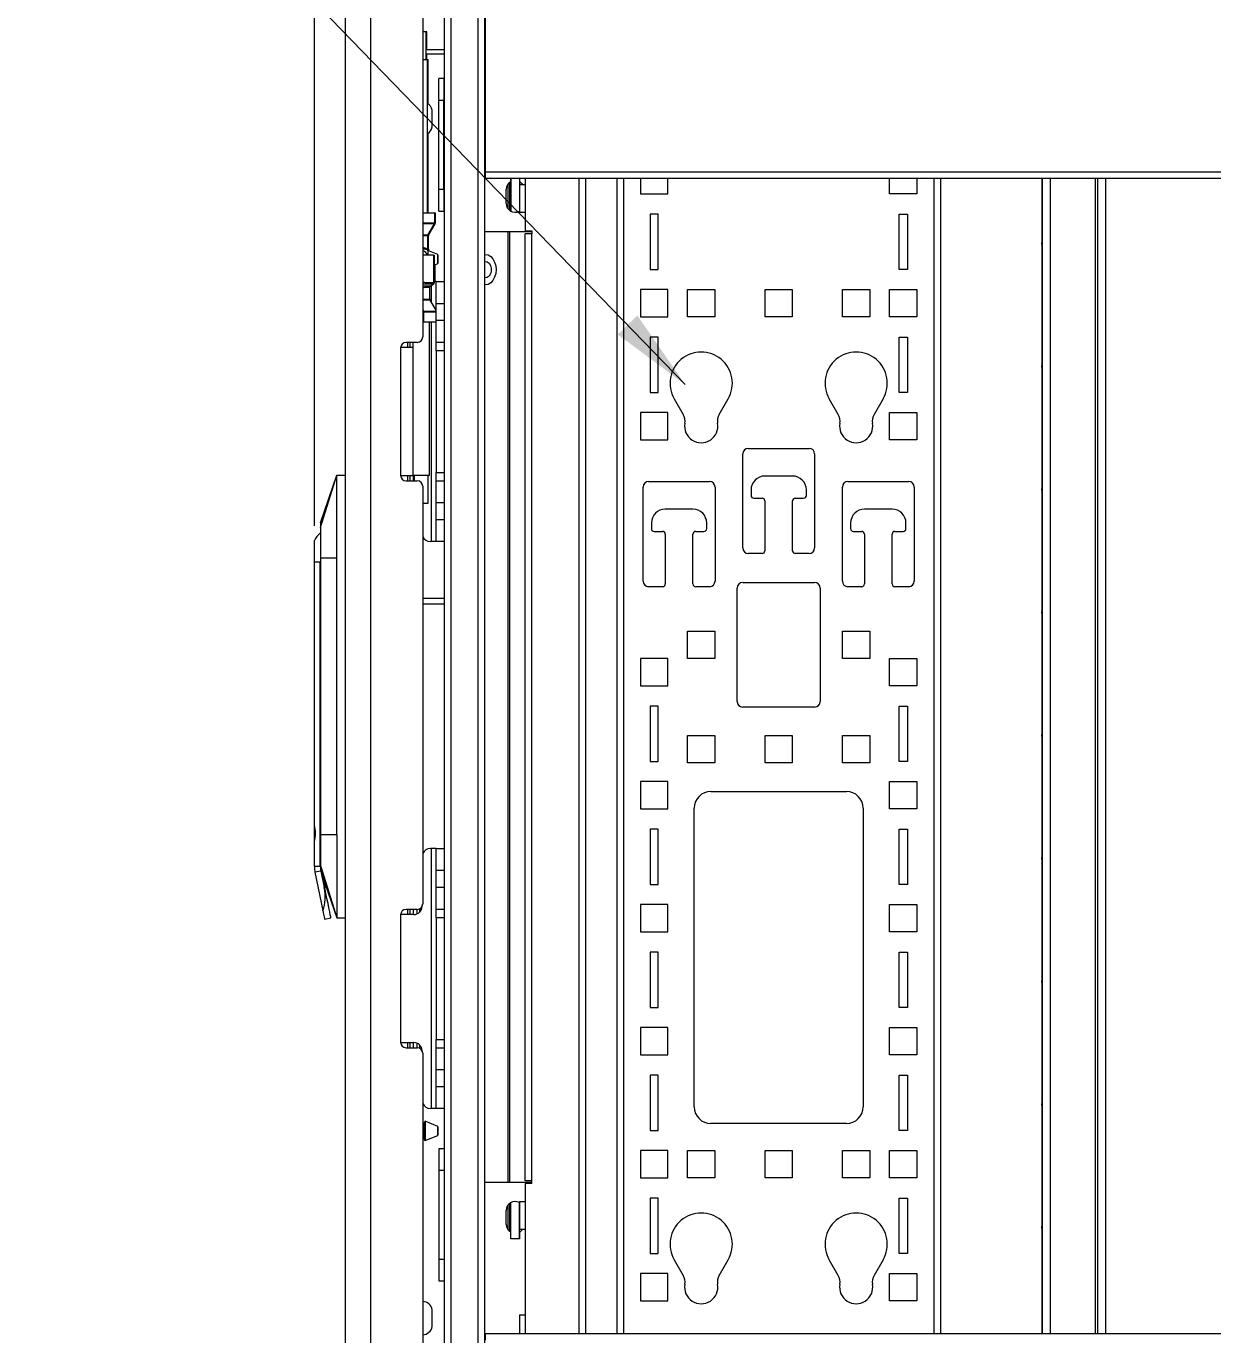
# Model space of a CAD drawing. Header units: inches. Extents: x 40138 to 76695, y -14500 to -5279.
# Drawn here: x 44383.4 to 44812.2, y -8185 to -7712.1 of the extents above; entities that cross this region are included whole.
import ezdxf

# ---------------------------------------------------------------- set-up
doc = ezdxf.new("R2010")
doc.units = ezdxf.units.IN
doc.header["$LTSCALE"] = 2
doc.header["$MEASUREMENT"] = 0
doc.header["$PDMODE"] = 35
doc.header["$PDSIZE"] = -1
for name, color, linetype, lineweight in [('M-ANNO-DIMS', 7, 'Continuous', 13), ('M-ANNO-TEXT', 7, 'Continuous', 13), ('M-OBJECT-DETAILS', 7, 'Continuous', 9)]:
    doc.layers.add(name, color=color, linetype=linetype, lineweight=lineweight)
doc.styles.get("Standard").update_dxf_attribs({"font": 'romans.shx', "width": 0.8})
doc.dimstyles.new('GEN-ISO', dxfattribs={"dimscale": 10, "dimtxt": 4.5, "dimasz": 3.5, "dimexe": 0.75, "dimexo": 0.75, "dimgap": 0.75, "dimtad": 0, "dimtih": 1, "dimtoh": 1, "dimdec": 0, "dimzin": 4, "dimdsep": 46, "dimtxsty": 'Standard', "dimcen": 0, "dimclrd": 256, "dimclre": 256, "dimclrt": 256, "dimadec": 0, "dimazin": 1, "dimtfac": 1, "dimtdec": 0, "dimtmove": 0, "dimatfit": 1, "dimfxl": 1, "dimtolj": 1, "dimtzin": 0, "dimlwd": -1, "dimlwe": -1, "dimarcsym": 0})
doc.dimstyles.new('World Wide Dims', dxfattribs={"dimscale": 7, "dimtxt": 4.5, "dimasz": 3.5, "dimexe": 0.75, "dimexo": 0.75, "dimgap": 0.75, "dimtad": 0, "dimtih": 1, "dimtoh": 1, "dimdec": 0, "dimzin": 4, "dimdsep": 46, "dimtxsty": 'Standard', "dimcen": 0, "dimclrd": 256, "dimclre": 256, "dimclrt": 256, "dimadec": 0, "dimazin": 1, "dimtfac": 1, "dimtdec": 0, "dimtmove": 0, "dimatfit": 3, "dimfxl": 1, "dimtolj": 1, "dimtzin": 0, "dimlwd": -1, "dimlwe": -1, "dimarcsym": 0})

# ---------------------------------------------------------------- blocks, each defined once
blk = doc.blocks.new('*D39')
at = {"layer": 'Defpoints', "color": 0, "transparency": 16777216}
for p in [(44487.52, -7371.55), (44487.52, -7897.89), (45579.83, -7897.89)]:
    blk.add_point(p, dxfattribs=at)
at = {"layer": 'M-ANNO-DIMS', "transparency": 16777216}
for p, q in [((44487.52, -7892.64), (44487.52, -7366.3)), ((45579.83, -7892.64), (45579.83, -7366.3)), ((44512.02, -7371.55), (44912.03, -7371.55)), ((45555.33, -7371.55), (45083.33, -7371.55))]:
    blk.add_line(p, q, dxfattribs=at)
for points in [[(44512.02, -7367.46), (44512.02, -7375.63), (44487.52, -7371.55)], [(45555.33, -7367.46), (45555.33, -7375.63), (45579.83, -7371.55)]]:
    blk.add_solid(points, dxfattribs=at)
at = {"layer": 'M-ANNO-DIMS', "transparency": 16777216, "insert": (44997.68, -7371.55), "char_height": 31.5, "attachment_point": 5}
blk.add_mtext('\\A1;1092\\P [43.00]', dxfattribs=at)

msp = doc.modelspace()

# ---------------------------------------------------------------- linework, layer by layer
at = {"layer": 'M-OBJECT-DETAILS', "linetype": 'Continuous'}
for p, q in [((44498.624, -7665.043), (44498.624, -8242.543)), ((44507.838, -7665.043), (44507.838, -8242.543)), ((44536.91, -8286.547), (44536.91, -7665.047)), ((44546.713, -8286.547), (44546.713, -7665.047)), ((44549.121, -8286.547), (44549.121, -7665.047)), ((44549.321, -7764.638), (45518.029, -7764.638)), ((44549.321, -7767.046), (45518.029, -7767.046)), ((44557.511, -7778.077), (44557.511, -7769.091)), ((44558.14, -7778.689), (44558.14, -7768.521)), ((44558.472, -7768.326), (44558.472, -7767.046)), ((44558.553, -7767.046), (44558.553, -7778.949)), ((44561.591, -7767.046), (44561.591, -7778.949)), ((44561.643, -7769.326), (44561.643, -7779.326)), ((44561.643, -7769.326), (44563.643, -7769.326)), ((44561.672, -7767.046), (44561.672, -7768.326)), ((44563.643, -7767.046), (44563.643, -7769.326)), ((44563.643, -7769.326), (44563.643, -7779.326)), ((44556.822, -7776.076), (44556.822, -7771.005)), ((44561.643, -7779.326), (44563.643, -7779.326)), ((44563.643, -7779.326), (44563.643, -7786.066)), ((44566.051, -7786.326), (44549.121, -7786.326)), ((44557.511, -8129.794), (44557.511, -7786.326)), ((44558.14, -8129.794), (44558.14, -7786.326)), ((44563.643, -7786.066), (44566.051, -7786.066)), ((44563.643, -8129.297), (44563.643, -7787.066)), ((44566.051, -7787.066), (44563.643, -7787.066)), ((44566.051, -7786.066), (44566.051, -7787.066)), ((44566.051, -8129.297), (44566.051, -7787.066)), ((44489.704, -7893.284), (44495.624, -7874.283)), ((44489.704, -7891.488), (44495.624, -7874.283)), ((44495.624, -7904.283), (44495.624, -7874.283)), ((44495.624, -7874.283), (44498.624, -7874.283)), ((44487.524, -7905.792), (44487.524, -7897.892)), ((44487.524, -8000.752), (44487.524, -7905.792)), ((44488.445, -7905.792), (44487.524, -7905.792)), ((44489.664, -7905.792), (44488.445, -7905.792)), ((44489.664, -8015.792), (44489.664, -7905.792)), ((44489.704, -7905.792), (44489.664, -7905.792)), ((44495.624, -7904.283), (44489.704, -7904.283)), ((44489.704, -7904.283), (44489.704, -8004.283)), ((44495.624, -8004.283), (44495.624, -7904.283)), ((44487.524, -8001.729), (44487.524, -8000.752)), ((44487.524, -8005.856), (44487.524, -8001.729)), ((44487.524, -8006.833), (44487.524, -8005.856)), ((44495.624, -8004.283), (44489.704, -8004.283)), ((44489.864, -8015.792), (44489.864, -8004.213)), ((44495.624, -8004.283), (44495.624, -8034.283)), ((44487.524, -8015.792), (44487.524, -8006.833)), ((44489.664, -8015.792), (44487.524, -8015.792)), ((44489.864, -8015.797), (44495.624, -8034.283)), ((44489.825, -8017.377), (44487.729, -8017.808)), ((44487.729, -8017.808), (44490.571, -8031.618)), ((44489.825, -8017.377), (44491.052, -8023.342)), ((44490.021, -8017.336), (44491.248, -8023.302)), ((44490.361, -8018.988), (44495.624, -8034.283)), ((44491.248, -8023.302), (44491.052, -8023.342)), ((44491.224, -8034.792), (44493.516, -8034.321)), ((44495.624, -8034.283), (44498.624, -8034.283)), ((44566.051, -8129.297), (44563.643, -8129.297)), ((44566.051, -8130.297), (44566.051, -8129.297)), ((44549.121, -8129.794), (44566.051, -8129.794)), ((44566.051, -8130.297), (44563.643, -8130.297)), ((44563.643, -8130.297), (44563.643, -8136.794)), ((44557.511, -8147.028), (44557.511, -8138.042)), ((44558.14, -8147.599), (44558.14, -8137.43)), ((44558.553, -8150.294), (44558.553, -8137.17)), ((44561.591, -8150.294), (44561.591, -8137.17)), ((44561.643, -8136.794), (44561.643, -8146.794)), ((44561.643, -8136.794), (44563.643, -8136.794)), ((44563.643, -8136.794), (44563.643, -8146.794)), ((44556.822, -8145.115), (44556.822, -8140.044)), ((44558.472, -8150.294), (44558.472, -8147.794)), ((44561.643, -8146.794), (44563.643, -8146.794)), ((44561.672, -8147.794), (44561.672, -8150.294)), ((44563.643, -8146.794), (44563.643, -8177.794)), ((44561.672, -8150.294), (44558.472, -8150.294)), ((44561.643, -8177.794), (44561.643, -8184.547)), ((44561.643, -8177.794), (44563.643, -8177.794)), ((44563.643, -8177.794), (44563.643, -8184.547)), ((44549.321, -8184.547), (45518.029, -8184.547))]:
    msp.add_line(p, q, dxfattribs=at)
at = {"layer": 'M-OBJECT-DETAILS', "linetype": 'Continuous', "lineweight": 5}
for p, q in [((44526.674, -7665.043), (44526.674, -7824.348)), ((44534.502, -8248.547), (44534.502, -7665.047)), ((44549.321, -7764.638), (44549.321, -7667.454)), ((44527.924, -7714.048), (44526.674, -7714.048)), ((44527.924, -7724.048), (44527.924, -7714.048)), ((44528.139, -7714.048), (44527.924, -7714.048)), ((44528.139, -7720.463), (44528.139, -7714.048)), ((44527.924, -7720.463), (44534.502, -7720.463)), ((44527.924, -7722.063), (44534.502, -7722.063)), ((44528.139, -7724.048), (44528.139, -7722.063)), ((44526.674, -7724.048), (44528.384, -7724.048)), ((44528.384, -7779.513), (44528.384, -7724.048)), ((44528.384, -7724.048), (44528.599, -7724.048)), ((44528.599, -7740.1), (44528.599, -7724.048)), ((44534.35, -7730.947), (44532.453, -7730.947)), ((44532.453, -7738.947), (44532.453, -7730.947)), ((44534.35, -7730.947), (44534.35, -7738.947)), ((44532.453, -7770.947), (44532.453, -7738.947)), ((44534.35, -7738.947), (44532.453, -7738.947)), ((44534.35, -7770.947), (44534.35, -7738.947)), ((44530.074, -7743.203), (44530.074, -7742.463)), ((44530.074, -7748.463), (44530.074, -7743.203)), ((44528.599, -7779.513), (44528.599, -7750.827)), ((44549.321, -7767.046), (44549.321, -7764.638)), ((44534.502, -7766.447), (44534.35, -7766.447)), ((44532.453, -7770.947), (44534.35, -7770.947)), ((44532.453, -7778.947), (44532.453, -7770.947)), ((44534.35, -7770.947), (44534.35, -7778.947)), ((44534.35, -7771.447), (44534.502, -7771.447)), ((44526.674, -7779.513), (44531.022, -7779.513)), ((44531.022, -7783.116), (44531.022, -7779.513)), ((44531.022, -7779.513), (44531.238, -7779.513)), ((44531.238, -7783.116), (44531.238, -7779.513)), ((44532.453, -7778.947), (44534.35, -7778.947)), ((44528.55, -7787.526), (44530.954, -7783.439)), ((44528.766, -7787.526), (44531.17, -7783.439)), ((44528.482, -7792.467), (44528.482, -7787.849)), ((44528.698, -7792.467), (44528.698, -7787.849)), ((44528.482, -7792.467), (44528.482, -7793.208)), ((44532.098, -7794.632), (44528.482, -7793.132)), ((44528.482, -7793.208), (44528.482, -7794.868)), ((44528.698, -7792.467), (44528.698, -7793.208)), ((44528.698, -7793.208), (44528.698, -7793.221)), ((44530.625, -7794.868), (44526.674, -7794.868)), ((44530.625, -7804.641), (44530.625, -7794.868)), ((44530.625, -7794.868), (44530.853, -7794.868)), ((44530.853, -7794.868), (44530.853, -7804.641)), ((44530.853, -7798.4), (44532.098, -7797.883)), ((44531.069, -7798.31), (44531.069, -7804.351)), ((44532.098, -7797.883), (44532.098, -7794.632)), ((44532.16, -7794.724), (44532.16, -7797.791)), ((44549.276, -7794.522), (44549.121, -7794.522)), ((44549.276, -7803.047), (44549.121, -7803.039)), ((44529.25, -7806.513), (44529.07, -7806.555)), ((44529.253, -7810.713), (44529.253, -7806.513)), ((44529.456, -7805.879), (44529.452, -7805.881)), ((44529.456, -7805.879), (44530.463, -7805.302)), ((44529.583, -7805.884), (44530.507, -7805.298)), ((44529.851, -7811.937), (44529.851, -7805.714)), ((44530.463, -7805.302), (44530.464, -7805.301)), ((44531.502, -7804.351), (44530.841, -7804.351)), ((44531.502, -7804.351), (44534.502, -7804.351)), ((44531.502, -7812.351), (44531.502, -7804.351)), ((44549.276, -7805.572), (44549.121, -7805.567)), ((44549.121, -7805.572), (44549.276, -7805.572)), ((44531.502, -7814.743), (44529.321, -7811.036)), ((44534.502, -7812.351), (44531.502, -7812.351)), ((44531.502, -7818.351), (44531.502, -7812.351)), ((44526.674, -7813.915), (44526.879, -7815.098)), ((44526.674, -7815.098), (44526.879, -7815.098)), ((44526.879, -7815.39), (44526.674, -7815.39)), ((44526.879, -7815.39), (44526.879, -7815.098)), ((44526.903, -7815.39), (44526.879, -7815.39)), ((44526.903, -7815.39), (44526.903, -7819.049)), ((44526.903, -7819.049), (44526.674, -7819.049)), ((44531.502, -7819.049), (44526.903, -7819.049)), ((44529.154, -7874.463), (44529.154, -7819.049)), ((44529.851, -7898.351), (44529.851, -7819.049)), ((44531.502, -7818.351), (44534.502, -7818.351)), ((44531.502, -7826.351), (44531.502, -7818.351)), ((44524.674, -7826.348), (44520.674, -7826.348)), ((44521.171, -7826.348), (44521.171, -7828.235)), ((44522.06, -7826.348), (44522.06, -7828.235)), ((44523.154, -7826.348), (44523.154, -7874.463)), ((44534.502, -7826.351), (44531.502, -7826.351)), ((44531.502, -7829.351), (44531.502, -7826.351)), ((44518.674, -7828.348), (44518.674, -7874.348)), ((44523.154, -7828.235), (44518.677, -7828.235)), ((44534.502, -7829.351), (44531.502, -7829.351)), ((44531.502, -7829.351), (44531.502, -7873.351)), ((44531.502, -7873.351), (44534.502, -7873.351)), ((44531.502, -7876.351), (44531.502, -7873.351)), ((44518.677, -7874.467), (44523.434, -7874.467)), ((44520.674, -7876.348), (44524.674, -7876.348)), ((44521.171, -7874.467), (44521.171, -7876.348)), ((44522.06, -7874.467), (44522.06, -7876.348)), ((44529.154, -7874.463), (44523.154, -7874.463)), ((44523.274, -7874.467), (44523.274, -7876.348)), ((44523.434, -7874.467), (44523.614, -7874.472)), ((44523.614, -7874.463), (44523.614, -7876.348)), ((44526.674, -7878.348), (44526.674, -8029.238)), ((44528.694, -7884.463), (44528.694, -7874.463)), ((44531.502, -7876.351), (44534.502, -7876.351)), ((44531.502, -7884.351), (44531.502, -7876.351)), ((44526.674, -7884.463), (44528.694, -7884.463)), ((44534.502, -7884.351), (44531.502, -7884.351)), ((44531.502, -7890.351), (44531.502, -7884.351)), ((44531.502, -7890.351), (44534.502, -7890.351)), ((44531.502, -7898.351), (44531.502, -7890.351)), ((44529.851, -7898.351), (44529.434, -7898.351)), ((44531.502, -7898.351), (44529.851, -7898.351)), ((44534.502, -7898.351), (44531.502, -7898.351)), ((44526.674, -7918.792), (44534.502, -7918.792)), ((44526.674, -7920.792), (44534.502, -7920.792)), ((44529.851, -8009.242), (44529.434, -8009.242)), ((44529.851, -8103.242), (44529.851, -8009.242)), ((44531.502, -8009.242), (44529.851, -8009.242)), ((44531.502, -8009.242), (44534.502, -8009.242)), ((44531.502, -8017.242), (44531.502, -8009.242)), ((44534.502, -8017.242), (44531.502, -8017.242)), ((44531.502, -8023.242), (44531.502, -8017.242)), ((44531.502, -8023.242), (44534.502, -8023.242)), ((44531.502, -8031.242), (44531.502, -8023.242)), ((44518.674, -8033.238), (44518.674, -8079.238)), ((44523.434, -8033.126), (44518.677, -8033.126)), ((44524.674, -8031.238), (44520.674, -8031.238)), ((44521.171, -8031.238), (44521.171, -8033.126)), ((44522.06, -8031.238), (44522.06, -8033.126)), ((44523.274, -8031.238), (44523.274, -8033.126)), ((44524.571, -8031.238), (44524.571, -8032.902)), ((44525.46, -8031.078), (44525.46, -8032.338)), ((44534.502, -8031.242), (44531.502, -8031.242)), ((44531.502, -8034.242), (44531.502, -8031.242)), ((44534.502, -8034.242), (44531.502, -8034.242)), ((44531.502, -8034.242), (44531.502, -8078.242)), ((44518.677, -8079.358), (44523.434, -8079.358)), ((44520.674, -8081.238), (44524.674, -8081.238)), ((44521.171, -8079.358), (44521.171, -8081.238)), ((44522.06, -8079.358), (44522.06, -8081.238)), ((44523.274, -8079.358), (44523.274, -8081.238)), ((44524.571, -8079.581), (44524.571, -8081.238)), ((44525.46, -8080.145), (44525.46, -8081.399)), ((44531.502, -8078.242), (44534.502, -8078.242)), ((44531.502, -8081.242), (44531.502, -8078.242)), ((44531.502, -8081.242), (44534.502, -8081.242)), ((44531.502, -8089.242), (44531.502, -8081.242)), ((44526.674, -8083.238), (44526.674, -8242.543)), ((44534.502, -8089.242), (44531.502, -8089.242)), ((44531.502, -8095.242), (44531.502, -8089.242)), ((44531.502, -8095.242), (44534.502, -8095.242)), ((44531.502, -8103.242), (44531.502, -8095.242)), ((44529.851, -8103.242), (44529.434, -8103.242)), ((44531.502, -8103.242), (44529.851, -8103.242)), ((44534.502, -8103.242), (44531.502, -8103.242)), ((44527.36, -8108.529), (44526.674, -8108.529)), ((44527.36, -8111.329), (44527.36, -8108.529)), ((44527.46, -8111.329), (44527.46, -8107.929)), ((44532.098, -8109.704), (44527.598, -8107.837)), ((44527.598, -8107.837), (44527.598, -8114.822)), ((44532.098, -8111.329), (44532.098, -8109.704)), ((44532.16, -8109.796), (44532.16, -8111.329)), ((44526.674, -8114.129), (44527.36, -8114.129)), ((44527.36, -8114.129), (44527.36, -8111.329)), ((44527.46, -8114.73), (44527.46, -8111.329)), ((44527.598, -8114.822), (44532.098, -8112.955)), ((44532.098, -8112.955), (44532.098, -8111.329)), ((44532.16, -8111.329), (44532.16, -8112.863)), ((44532.605, -8117.647), (44534.502, -8117.647)), ((44532.605, -8125.647), (44532.605, -8117.647)), ((44532.605, -8157.647), (44532.605, -8125.647)), ((44534.502, -8125.647), (44532.605, -8125.647)), ((44532.605, -8165.647), (44532.605, -8157.647)), ((44532.605, -8157.647), (44534.502, -8157.647)), ((44534.502, -8165.647), (44532.605, -8165.647)), ((44530.074, -8179.018), (44530.074, -8175.963)), ((44530.074, -8181.963), (44530.074, -8179.018)), ((44549.321, -8186.955), (44549.321, -8184.547))]:
    msp.add_line(p, q, dxfattribs=at)
at = {"layer": 'M-OBJECT-DETAILS', "linetype": 'Continuous', "lineweight": 0}
for p, q in [((44583.235, -8184.547), (44583.235, -7767.046)), ((44585.643, -8184.547), (44585.643, -7767.046)), ((44596.813, -7767.046), (44596.813, -8184.547)), ((44599.221, -7767.046), (44599.221, -8184.547)), ((44605.413, -7767.046), (44605.413, -7772.63)), ((44615.213, -7772.63), (44615.213, -7767.046)), ((44695.413, -7772.63), (44695.413, -7767.046)), ((44705.213, -7767.046), (44705.213, -7772.63)), ((44711.405, -7767.046), (44711.405, -8184.547)), ((44713.813, -7767.046), (44713.813, -8184.547)), ((44750.487, -7790.304), (44750.487, -7767.046)), ((44750.587, -7767.046), (44750.587, -8184.547)), ((44753.373, -7767.046), (44753.373, -8184.547)), ((44769.698, -7767.046), (44769.698, -8184.547)), ((44770.587, -7767.046), (44770.587, -8184.547)), ((44773.373, -7767.046), (44773.373, -8184.547)), ((44605.413, -7772.63), (44615.213, -7772.63)), ((44705.213, -7772.63), (44695.413, -7772.63)), ((44611.813, -7779.95), (44608.813, -7779.95)), ((44608.813, -7779.95), (44608.813, -7799.95)), ((44611.813, -7799.95), (44611.813, -7779.95)), ((44698.813, -7779.95), (44701.813, -7779.95)), ((44698.813, -7799.95), (44698.813, -7779.95)), ((44701.813, -7779.95), (44701.813, -7799.95)), ((44750.387, -7790.804), (44750.387, -7790.304)), ((44750.387, -7790.304), (44750.487, -7790.304)), ((44750.387, -7790.804), (44750.487, -7790.804)), ((44750.487, -7834.754), (44750.487, -7790.804)), ((44608.813, -7799.95), (44611.813, -7799.95)), ((44701.813, -7799.95), (44698.813, -7799.95)), ((44615.213, -7807.28), (44605.413, -7807.28)), ((44605.413, -7807.28), (44605.413, -7817.08)), ((44615.213, -7817.08), (44615.213, -7807.28)), ((44622.413, -7817.08), (44622.413, -7807.28)), ((44622.413, -7807.28), (44632.213, -7807.28)), ((44632.213, -7807.28), (44632.213, -7817.08)), ((44650.413, -7817.08), (44650.413, -7807.28)), ((44650.413, -7807.28), (44660.213, -7807.28)), ((44660.213, -7807.28), (44660.213, -7817.08)), ((44678.413, -7817.08), (44678.413, -7807.28)), ((44678.413, -7807.28), (44688.213, -7807.28)), ((44688.213, -7807.28), (44688.213, -7817.08)), ((44695.413, -7807.28), (44705.213, -7807.28)), ((44695.413, -7817.08), (44695.413, -7807.28)), ((44705.213, -7807.28), (44705.213, -7817.08)), ((44605.413, -7817.08), (44615.213, -7817.08)), ((44632.213, -7817.08), (44622.413, -7817.08)), ((44660.213, -7817.08), (44650.413, -7817.08)), ((44688.213, -7817.08), (44678.413, -7817.08)), ((44705.213, -7817.08), (44695.413, -7817.08)), ((44611.813, -7824.4), (44608.813, -7824.4)), ((44608.813, -7824.4), (44608.813, -7844.4)), ((44611.813, -7844.4), (44611.813, -7824.4)), ((44698.813, -7824.4), (44701.813, -7824.4)), ((44698.813, -7844.4), (44698.813, -7824.4)), ((44701.813, -7824.4), (44701.813, -7844.4)), ((44750.387, -7835.254), (44750.387, -7834.754)), ((44750.387, -7834.754), (44750.487, -7834.754)), ((44750.387, -7835.254), (44750.487, -7835.254)), ((44750.487, -7879.204), (44750.487, -7835.254)), ((44608.813, -7844.4), (44611.813, -7844.4)), ((44701.813, -7844.4), (44698.813, -7844.4)), ((44617.57, -7846.697), (44620.839, -7852.359)), ((44633.787, -7852.359), (44637.056, -7846.697)), ((44676.839, -7852.359), (44673.57, -7846.697)), ((44693.056, -7846.697), (44689.787, -7852.359)), ((44615.213, -7851.73), (44605.413, -7851.73)), ((44605.413, -7851.73), (44605.413, -7861.53)), ((44615.213, -7861.53), (44615.213, -7851.73)), ((44695.413, -7851.73), (44705.213, -7851.73)), ((44695.413, -7861.53), (44695.413, -7851.73)), ((44705.213, -7851.73), (44705.213, -7861.53)), ((44605.413, -7861.53), (44615.213, -7861.53)), ((44644.313, -7864.63), (44666.313, -7864.63)), ((44705.213, -7861.53), (44695.413, -7861.53)), ((44642.313, -7900.63), (44642.313, -7866.63)), ((44668.313, -7866.63), (44668.313, -7900.63)), ((44606.313, -7912.63), (44606.313, -7878.63)), ((44608.313, -7876.63), (44630.313, -7876.63)), ((44632.313, -7878.63), (44632.313, -7912.63)), ((44660.313, -7874.63), (44650.313, -7874.63)), ((44678.313, -7912.63), (44678.313, -7878.63)), ((44680.313, -7876.63), (44702.313, -7876.63)), ((44704.313, -7878.63), (44704.313, -7912.63)), ((44645.313, -7879.63), (44645.313, -7881.63)), ((44646.313, -7882.63), (44649.313, -7882.63)), ((44650.313, -7883.63), (44650.313, -7901.63)), ((44660.313, -7901.63), (44660.313, -7883.63)), ((44661.313, -7882.63), (44664.313, -7882.63)), ((44665.313, -7881.63), (44665.313, -7879.63)), ((44750.387, -7879.704), (44750.387, -7879.204)), ((44750.387, -7879.204), (44750.487, -7879.204)), ((44750.387, -7879.704), (44750.487, -7879.704)), ((44750.487, -7923.654), (44750.487, -7879.704)), ((44624.313, -7886.63), (44614.313, -7886.63)), ((44696.313, -7886.63), (44686.313, -7886.63)), ((44609.313, -7891.63), (44609.313, -7893.63)), ((44629.313, -7893.63), (44629.313, -7891.63)), ((44681.313, -7891.63), (44681.313, -7893.63)), ((44701.313, -7893.63), (44701.313, -7891.63)), ((44610.313, -7894.63), (44613.313, -7894.63)), ((44614.313, -7895.63), (44614.313, -7913.63)), ((44624.313, -7913.63), (44624.313, -7895.63)), ((44625.313, -7894.63), (44628.313, -7894.63)), ((44682.313, -7894.63), (44685.313, -7894.63)), ((44686.313, -7895.63), (44686.313, -7913.63)), ((44696.313, -7913.63), (44696.313, -7895.63)), ((44697.313, -7894.63), (44700.313, -7894.63)), ((44649.313, -7902.63), (44644.313, -7902.63)), ((44666.313, -7902.63), (44661.313, -7902.63)), ((44613.313, -7914.63), (44608.313, -7914.63)), ((44630.313, -7914.63), (44625.313, -7914.63)), ((44640.313, -7956.13), (44640.313, -7915.13)), ((44642.313, -7913.13), (44668.313, -7913.13)), ((44670.313, -7915.13), (44670.313, -7956.13)), ((44685.313, -7914.63), (44680.313, -7914.63)), ((44702.313, -7914.63), (44697.313, -7914.63)), ((44750.387, -7924.154), (44750.387, -7923.654)), ((44750.387, -7923.654), (44750.487, -7923.654)), ((44750.387, -7924.154), (44750.487, -7924.154)), ((44750.487, -7968.104), (44750.487, -7924.154)), ((44622.413, -7940.53), (44622.413, -7930.73)), ((44622.413, -7930.73), (44632.213, -7930.73)), ((44632.213, -7930.73), (44632.213, -7940.53)), ((44678.413, -7940.53), (44678.413, -7930.73)), ((44678.413, -7930.73), (44688.213, -7930.73)), ((44688.213, -7930.73), (44688.213, -7940.53)), ((44632.213, -7940.53), (44622.413, -7940.53)), ((44688.213, -7940.53), (44678.413, -7940.53)), ((44615.213, -7940.63), (44605.413, -7940.63)), ((44605.413, -7940.63), (44605.413, -7950.43)), ((44615.213, -7950.43), (44615.213, -7940.63)), ((44695.413, -7940.63), (44705.213, -7940.63)), ((44695.413, -7950.43), (44695.413, -7940.63)), ((44705.213, -7940.63), (44705.213, -7950.43)), ((44605.413, -7950.43), (44615.213, -7950.43)), ((44705.213, -7950.43), (44695.413, -7950.43)), ((44611.813, -7957.75), (44608.813, -7957.75)), ((44608.813, -7957.75), (44608.813, -7977.75)), ((44611.813, -7977.75), (44611.813, -7957.75)), ((44668.313, -7958.13), (44642.313, -7958.13)), ((44698.813, -7957.75), (44701.813, -7957.75)), ((44698.813, -7977.75), (44698.813, -7957.75)), ((44701.813, -7957.75), (44701.813, -7977.75)), ((44622.413, -7978.23), (44622.413, -7968.43)), ((44622.413, -7968.43), (44632.213, -7968.43)), ((44632.213, -7968.43), (44632.213, -7978.23)), ((44650.413, -7978.23), (44650.413, -7968.43)), ((44650.413, -7968.43), (44660.213, -7968.43)), ((44660.213, -7968.43), (44660.213, -7978.23)), ((44678.413, -7978.23), (44678.413, -7968.43)), ((44678.413, -7968.43), (44688.213, -7968.43)), ((44688.213, -7968.43), (44688.213, -7978.23)), ((44750.387, -7968.604), (44750.387, -7968.104)), ((44750.387, -7968.104), (44750.487, -7968.104)), ((44750.387, -7968.604), (44750.487, -7968.604)), ((44750.487, -8012.554), (44750.487, -7968.604)), ((44608.813, -7977.75), (44611.813, -7977.75)), ((44632.213, -7978.23), (44622.413, -7978.23)), ((44660.213, -7978.23), (44650.413, -7978.23)), ((44688.213, -7978.23), (44678.413, -7978.23)), ((44701.813, -7977.75), (44698.813, -7977.75)), ((44615.213, -7985.08), (44605.413, -7985.08)), ((44605.413, -7985.08), (44605.413, -7994.88)), ((44615.213, -7994.88), (44615.213, -7985.08)), ((44695.413, -7985.08), (44705.213, -7985.08)), ((44695.413, -7994.88), (44695.413, -7985.08)), ((44705.213, -7985.08), (44705.213, -7994.88)), ((44630.813, -7988.63), (44679.813, -7988.63)), ((44605.413, -7994.88), (44615.213, -7994.88)), ((44624.813, -8102.63), (44624.813, -7994.63)), ((44685.813, -7994.63), (44685.813, -8102.63)), ((44705.213, -7994.88), (44695.413, -7994.88)), ((44611.813, -8002.2), (44608.813, -8002.2)), ((44608.813, -8002.2), (44608.813, -8022.2)), ((44611.813, -8022.2), (44611.813, -8002.2)), ((44698.813, -8002.2), (44701.813, -8002.2)), ((44698.813, -8022.2), (44698.813, -8002.2)), ((44701.813, -8002.2), (44701.813, -8022.2)), ((44750.387, -8013.054), (44750.387, -8012.554)), ((44750.387, -8012.554), (44750.487, -8012.554)), ((44750.387, -8013.054), (44750.487, -8013.054)), ((44750.487, -8057.004), (44750.487, -8013.054)), ((44608.813, -8022.2), (44611.813, -8022.2)), ((44701.813, -8022.2), (44698.813, -8022.2)), ((44615.213, -8029.53), (44605.413, -8029.53)), ((44605.413, -8029.53), (44605.413, -8039.33)), ((44615.213, -8039.33), (44615.213, -8029.53)), ((44695.413, -8029.53), (44705.213, -8029.53)), ((44695.413, -8039.33), (44695.413, -8029.53)), ((44705.213, -8029.53), (44705.213, -8039.33)), ((44750.387, -8033.034), (44750.487, -8033.034)), ((44750.387, -8033.034), (44750.387, -8033.701)), ((44750.387, -8033.701), (44750.487, -8033.701)), ((44750.387, -8033.701), (44750.387, -8034.419)), ((44750.387, -8034.419), (44750.487, -8034.419)), ((44605.413, -8039.33), (44615.213, -8039.33)), ((44705.213, -8039.33), (44695.413, -8039.33)), ((44750.387, -8035.745), (44750.487, -8035.745)), ((44750.387, -8037.137), (44750.487, -8037.137)), ((44611.813, -8046.65), (44608.813, -8046.65)), ((44608.813, -8046.65), (44608.813, -8066.65)), ((44611.813, -8066.65), (44611.813, -8046.65)), ((44698.813, -8046.65), (44701.813, -8046.65)), ((44698.813, -8066.65), (44698.813, -8046.65)), ((44701.813, -8046.65), (44701.813, -8066.65)), ((44750.387, -8057.504), (44750.387, -8057.004)), ((44750.387, -8057.004), (44750.487, -8057.004)), ((44750.387, -8057.504), (44750.487, -8057.504)), ((44750.487, -8101.454), (44750.487, -8057.504)), ((44608.813, -8066.65), (44611.813, -8066.65)), ((44701.813, -8066.65), (44698.813, -8066.65)), ((44615.213, -8073.98), (44605.413, -8073.98)), ((44605.413, -8073.98), (44605.413, -8083.78)), ((44615.213, -8083.78), (44615.213, -8073.98)), ((44695.413, -8073.98), (44705.213, -8073.98)), ((44695.413, -8083.78), (44695.413, -8073.98)), ((44705.213, -8073.98), (44705.213, -8083.78)), ((44750.387, -8077.536), (44750.487, -8077.536)), ((44750.387, -8077.536), (44750.387, -8079.997)), ((44750.387, -8079.997), (44750.487, -8079.997)), ((44750.387, -8079.997), (44750.387, -8080.664)), ((44750.387, -8080.664), (44750.487, -8080.664)), ((44750.387, -8080.664), (44750.387, -8081.484)), ((44750.387, -8081.484), (44750.487, -8081.484)), ((44605.413, -8083.78), (44615.213, -8083.78)), ((44705.213, -8083.78), (44695.413, -8083.78)), ((44611.813, -8091.1), (44608.813, -8091.1)), ((44608.813, -8091.1), (44608.813, -8111.1)), ((44611.813, -8111.1), (44611.813, -8091.1)), ((44698.813, -8091.1), (44701.813, -8091.1)), ((44698.813, -8111.1), (44698.813, -8091.1)), ((44701.813, -8091.1), (44701.813, -8111.1)), ((44750.387, -8101.954), (44750.387, -8101.454)), ((44750.387, -8101.454), (44750.487, -8101.454)), ((44750.387, -8101.954), (44750.487, -8101.954)), ((44750.487, -8145.904), (44750.487, -8101.954)), ((44679.813, -8108.63), (44630.813, -8108.63)), ((44608.813, -8111.1), (44611.813, -8111.1)), ((44701.813, -8111.1), (44698.813, -8111.1)), ((44605.413, -8118.43), (44605.413, -8128.23)), ((44615.213, -8118.43), (44605.413, -8118.43)), ((44615.213, -8128.23), (44615.213, -8118.43)), ((44622.413, -8128.23), (44622.413, -8118.43)), ((44622.413, -8118.43), (44632.213, -8118.43)), ((44632.213, -8118.43), (44632.213, -8128.23)), ((44650.413, -8128.23), (44650.413, -8118.43)), ((44650.413, -8118.43), (44660.213, -8118.43)), ((44660.213, -8118.43), (44660.213, -8128.23)), ((44678.413, -8128.23), (44678.413, -8118.43)), ((44678.413, -8118.43), (44688.213, -8118.43)), ((44688.213, -8118.43), (44688.213, -8128.23)), ((44695.413, -8128.23), (44695.413, -8118.43)), ((44695.413, -8118.43), (44705.213, -8118.43)), ((44705.213, -8118.43), (44705.213, -8128.23)), ((44750.387, -8121.434), (44750.487, -8121.434)), ((44750.387, -8121.839), (44750.487, -8121.839)), ((44750.387, -8122.588), (44750.487, -8122.588)), ((44750.387, -8123.534), (44750.487, -8123.534)), ((44750.387, -8124.586), (44750.487, -8124.586)), ((44605.413, -8128.23), (44615.213, -8128.23)), ((44632.213, -8128.23), (44622.413, -8128.23)), ((44660.213, -8128.23), (44650.413, -8128.23)), ((44688.213, -8128.23), (44678.413, -8128.23)), ((44705.213, -8128.23), (44695.413, -8128.23)), ((44750.387, -8125.992), (44750.487, -8125.992)), ((44611.813, -8135.55), (44608.813, -8135.55)), ((44608.813, -8135.55), (44608.813, -8155.55)), ((44611.813, -8155.55), (44611.813, -8135.55)), ((44698.813, -8135.55), (44701.813, -8135.55)), ((44698.813, -8155.55), (44698.813, -8135.55)), ((44701.813, -8135.55), (44701.813, -8155.55)), ((44750.387, -8146.404), (44750.387, -8145.904)), ((44750.387, -8145.904), (44750.487, -8145.904)), ((44750.387, -8146.404), (44750.487, -8146.404)), ((44750.487, -8184.547), (44750.487, -8146.404)), ((44608.813, -8155.55), (44611.813, -8155.55)), ((44617.57, -8157.847), (44620.839, -8163.509)), ((44633.787, -8163.509), (44637.056, -8157.847)), ((44676.839, -8163.509), (44673.57, -8157.847)), ((44693.056, -8157.847), (44689.787, -8163.509)), ((44701.813, -8155.55), (44698.813, -8155.55)), ((44605.413, -8162.88), (44605.413, -8172.68)), ((44615.213, -8162.88), (44605.413, -8162.88)), ((44615.213, -8172.68), (44615.213, -8162.88)), ((44695.413, -8172.68), (44695.413, -8162.88)), ((44695.413, -8162.88), (44705.213, -8162.88)), ((44705.213, -8162.88), (44705.213, -8172.68)), ((44750.387, -8166.384), (44750.487, -8166.384)), ((44750.387, -8167.473), (44750.487, -8167.473)), ((44750.387, -8168.476), (44750.487, -8168.476)), ((44750.387, -8169.615), (44750.387, -8170.384)), ((44750.387, -8169.615), (44750.487, -8169.615)), ((44750.387, -8170.384), (44750.487, -8170.384)), ((44605.413, -8172.68), (44615.213, -8172.68)), ((44705.213, -8172.68), (44695.413, -8172.68))]:
    msp.add_line(p, q, dxfattribs=at)
at = {"layer": 'M-OBJECT-DETAILS', "linetype": 'Continuous', "lineweight": 5, "flags": 128}
for points in [[(44549.121, -7794.526), (44549.276, -7794.522), (44550.287, -7794.71), (44551.229, -7795.262), (44552.038, -7796.14), (44552.659, -7797.284), (44553.049, -7798.617), (44553.182, -7800.047), (44553.049, -7801.477), (44552.659, -7802.809), (44552.038, -7803.953), (44551.229, -7804.831), (44550.287, -7805.383), (44549.276, -7805.572), (44549.276, -7805.572)], [(44549.121, -7797.055), (44549.276, -7797.047), (44550.001, -7797.228), (44550.639, -7797.749), (44551.113, -7798.547), (44551.365, -7799.526), (44551.365, -7800.568), (44551.113, -7801.547), (44550.639, -7802.345), (44550.001, -7802.866), (44549.276, -7803.047)], [(44526.674, -7805.91), (44527.497, -7805.883), (44528.286, -7805.869), (44529.082, -7805.867), (44529.456, -7805.879), (44529.456, -7805.879), (44529.456, -7805.879)], [(44530.499, -7805.303), (44530.499, -7805.303), (44530.477, -7805.302), (44530.464, -7805.301), (44530.464, -7805.301), (44530.464, -7805.301)], [(44526.903, -7815.39), (44526.904, -7815.353), (44526.904, -7815.316), (44526.905, -7815.278), (44526.906, -7815.241), (44526.906, -7815.205), (44526.907, -7815.169), (44526.907, -7815.133), (44526.908, -7815.098)]]:
    msp.add_lwpolyline(points, dxfattribs=at)
at = {"layer": 'M-OBJECT-DETAILS', "linetype": 'Continuous', "flags": 128}
for points in [[(44493.516, -8034.321), (44493.506, -8034.274), (44493.429, -8033.9), (44493.278, -8033.166), (44493.058, -8032.095), (44492.776, -8030.725), (44492.442, -8029.103), (44492.067, -8027.282), (44491.665, -8025.326), (44491.248, -8023.302)], [(44490.571, -8031.618), (44490.848, -8032.967), (44491.054, -8033.968), (44491.181, -8034.584), (44491.224, -8034.792)]]:
    msp.add_lwpolyline(points, dxfattribs=at)
at = {"layer": 'M-OBJECT-DETAILS', "linetype": 'Continuous', "lineweight": 5}
for centre, radius, start, end in [((44526.574, -7743.005), 3.542, 8.79741, 59.2675), ((44526.574, -7747.922), 3.542, 300.7325, 351.20259), ((44530.26, -7783.116), 0.762, 329.56141, 359.98731), ((44530.476, -7783.116), 0.762, 329.56141, 359.98731), ((44529.244, -7787.849), 0.762, 149.57845, 180.01545), ((44529.46, -7787.849), 0.762, 149.57845, 180.01545), ((44526.292, -7795.538), 2.258, 17.25807, 80.25555), ((44532.06, -7794.724), 0.1, 0, 67.46675), ((44532.06, -7797.791), 0.1, 292.53325, 360), ((44530.091, -7804.66), 0.762, 302.3839, 360), ((44530.015, -7810.713), 0.762, 180.03322, 210.44005), ((44520.674, -7828.348), 2, 90, 180), ((44524.674, -7824.348), 2, 270, 0), ((44520.674, -7874.348), 2, 180, 270), ((44524.674, -7878.348), 2, 0, 90), ((44529.434, -7895.351), 3, 203.07392, 270), ((44529.434, -8012.242), 3, 90, 156.92608), ((44523.434, -8030.126), 3, 270, 358.77735), ((44524.674, -8029.238), 2, 270, 0), ((44520.674, -8033.238), 2, 90, 180), ((44520.674, -8079.238), 2, 180, 270), ((44523.434, -8082.358), 3, 1.35018, 90), ((44524.674, -8083.238), 2, 0, 90), ((44529.434, -8100.242), 3, 203.07392, 270), ((44527.36, -8108.429), 0.1, 270, 0), ((44527.56, -8107.929), 0.1, 67.46675, 180), ((44532.06, -8109.796), 0.1, 0, 67.46675), ((44527.36, -8114.229), 0.1, 360, 90), ((44527.56, -8114.73), 0.1, 180, 292.53325), ((44532.06, -8112.863), 0.1, 292.53325, 360), ((44526.574, -8176.505), 3.542, 8.79741, 88.38202), ((44526.574, -8181.422), 3.542, 271.61798, 351.20259)]:
    msp.add_arc(centre, radius, start, end, dxfattribs=at)
at = {"layer": 'M-OBJECT-DETAILS', "linetype": 'Continuous'}
for centre, radius, start, end in [((44559.822, -7771.005), 3, 116.74368, 180), ((44560.322, -7771.005), 3, 34.03472, 63.25632), ((44560.072, -7776.076), 3.25, 180, 297.86466), ((44492.664, -7900.161), 5.618, 122.48548, 156.18867), ((44497.524, -8015.792), 10, 180, 191.62708), ((44497.524, -8015.792), 7.86, 180, 191.62708), ((44497.524, -8015.792), 7.66, 180, 191.62708), ((44560.072, -8140.044), 3.25, 62.13534, 180), ((44559.822, -8145.115), 3, 180, 243.25632), ((44560.322, -8145.115), 3, 296.74368, 325.96528)]:
    msp.add_arc(centre, radius, start, end, dxfattribs=at)
at = {"layer": 'M-OBJECT-DETAILS', "linetype": 'Continuous', "lineweight": 0}
for centre, radius, start, end in [((44627.313, -7841.072), 11.25, 330, 210), ((44683.313, -7841.072), 11.25, 330, 210), ((44616.704, -7854.746), 4.775, 349.93284, 30), ((44637.922, -7854.746), 4.775, 150, 190.06716), ((44672.704, -7854.746), 4.775, 349.93284, 30), ((44693.922, -7854.746), 4.775, 150, 190.06716), ((44627.313, -7856.63), 6, 169.93284, 10.06716), ((44683.313, -7856.63), 6, 169.93284, 10.06716), ((44644.313, -7866.63), 2, 90, 180), ((44666.313, -7866.63), 2, 0, 90), ((44608.313, -7878.63), 2, 90, 180), ((44630.313, -7878.63), 2, 0, 90), ((44650.313, -7879.63), 5, 90, 180), ((44660.313, -7879.63), 5, 0, 90), ((44680.313, -7878.63), 2, 90, 180), ((44702.313, -7878.63), 2, 0, 90), ((44646.313, -7881.63), 1, 180, 270), ((44649.313, -7883.63), 1, 0, 90), ((44661.313, -7883.63), 1, 90, 180), ((44664.313, -7881.63), 1, 270, 0), ((44614.313, -7891.63), 5, 90, 180), ((44624.313, -7891.63), 5, 0, 90), ((44686.313, -7891.63), 5, 90, 180), ((44696.313, -7891.63), 5, 0, 90), ((44610.313, -7893.63), 1, 180, 270), ((44613.313, -7895.63), 1, 0, 90), ((44625.313, -7895.63), 1, 90, 180), ((44628.313, -7893.63), 1, 270, 0), ((44682.313, -7893.63), 1, 180, 270), ((44685.313, -7895.63), 1, 0, 90), ((44697.313, -7895.63), 1, 90, 180), ((44700.313, -7893.63), 1, 270, 0), ((44644.313, -7900.63), 2, 180, 270), ((44649.313, -7901.63), 1, 270, 0), ((44661.313, -7901.63), 1, 180, 270), ((44666.313, -7900.63), 2, 270, 0), ((44608.313, -7912.63), 2, 180, 270), ((44613.313, -7913.63), 1, 270, 0), ((44625.313, -7913.63), 1, 180, 270), ((44630.313, -7912.63), 2, 270, 0), ((44642.313, -7915.13), 2, 90, 180), ((44668.313, -7915.13), 2, 0, 90), ((44680.313, -7912.63), 2, 180, 270), ((44685.313, -7913.63), 1, 270, 0), ((44697.313, -7913.63), 1, 180, 270), ((44702.313, -7912.63), 2, 270, 0), ((44642.313, -7956.13), 2, 180, 270), ((44668.313, -7956.13), 2, 270, 0), ((44630.813, -7994.63), 6, 90, 180), ((44679.813, -7994.63), 6, 0, 90), ((44630.813, -8102.63), 6, 180, 270), ((44679.813, -8102.63), 6, 270, 0), ((44627.313, -8152.222), 11.25, 330, 210), ((44683.313, -8152.222), 11.25, 330, 210), ((44616.704, -8165.896), 4.775, 349.93284, 30), ((44627.313, -8167.78), 6, 169.93284, 10.06716), ((44637.922, -8165.896), 4.775, 150, 190.06716), ((44672.704, -8165.896), 4.775, 349.93284, 30), ((44683.313, -8167.78), 6, 169.93284, 10.06716), ((44693.922, -8165.896), 4.775, 150, 190.06716)]:
    msp.add_arc(centre, radius, start, end, dxfattribs=at)
at = {"layer": 'M-OBJECT-DETAILS', "linetype": 'Continuous'}
for centre, major_axis, start_param, end_param in [((44482.477, -8003.792), (0, 8.465), 4.3449617, 5.0798163), ((44482.477, -8003.792), (0, 8.165), 4.456918, 4.9678599), ((44484.013, -8024.79), (-2.267, 11.019), 3.9201066, 4.712389)]:
    msp.add_ellipse(centre, major_axis=major_axis, ratio=0.638806, start_param=start_param, end_param=end_param, dxfattribs=at)
at = {"layer": 'M-OBJECT-DETAILS', "linetype": 'Continuous', "lineweight": 5}
for points, knots in [([(44526.674, -7783.165), (44526.746, -7783.164), (44527.365, -7783.157), (44528.491, -7783.144), (44529.812, -7783.129), (44530.715, -7783.119), (44531.007, -7783.116), (44531.02, -7783.116), (44531.022, -7783.116)], [0, 0, 0, 0, 0.0306985, 0.2617683, 0.4928381, 0.7238899, 0.9549242, 1, 1, 1, 1]), ([(44530.917, -7783.502), (44530.915, -7783.502), (44530.902, -7783.502), (44530.619, -7783.5), (44529.744, -7783.494), (44528.455, -7783.485), (44527.353, -7783.475), (44526.744, -7783.47), (44526.674, -7783.469)], [0, 0, 0, 0, 0.0449397, 0.2753237, 0.5060739, 0.7374267, 0.9695223, 1, 1, 1, 1]), ([(44531.133, -7783.502), (44531.132, -7783.502), (44531.13, -7783.502), (44531.008, -7783.501), (44530.918, -7783.501)], [0, 0, 0, 0, 0.2597414, 1, 1, 1, 1]), ([(44531.02, -7783.118), (44531.111, -7783.117), (44531.235, -7783.116), (44531.238, -7783.116), (44531.238, -7783.116)], [0, 0, 0, 0, 0.7364623, 1, 1, 1, 1]), ([(44526.674, -7787.484), (44526.975, -7787.481), (44527.595, -7787.473), (44528.25, -7787.466), (44528.554, -7787.463), (44528.58, -7787.463), (44528.588, -7787.463)], [0, 0, 0, 0, 0.27734542, 0.56994862, 0.86312535, 1, 1, 1, 1]), ([(44528.482, -7787.849), (44528.475, -7787.849), (44528.451, -7787.848), (44528.159, -7787.843), (44527.539, -7787.833), (44526.953, -7787.822), (44526.674, -7787.817)], [0, 0, 0, 0, 0.13810897, 0.43418277, 0.7302921, 1, 1, 1, 1]), ([(44528.698, -7787.849), (44528.695, -7787.849), (44528.688, -7787.849), (44528.56, -7787.847), (44528.494, -7787.845)], [0, 0, 0, 0, 0.4826663, 1, 1, 1, 1]), ([(44528.576, -7787.465), (44528.651, -7787.464), (44528.791, -7787.463), (44528.8, -7787.463), (44528.803, -7787.463)], [0, 0, 0, 0, 0.5366048, 1, 1, 1, 1]), ([(44526.674, -7792.044), (44526.684, -7792.043), (44526.985, -7792.032), (44527.496, -7792.187), (44528.108, -7792.473), (44528.421, -7792.846), (44528.482, -7793.102), (44528.482, -7793.206), (44528.482, -7793.208)], [0, 0, 0, 0, 0.0082687, 0.2528178, 0.5131849, 0.8013969, 0.996349, 1, 1, 1, 1]), ([(44528.482, -7793.208), (44528.482, -7793.207), (44528.482, -7793.149), (44528.424, -7793.005), (44528.124, -7792.799), (44527.54, -7792.652), (44527.028, -7792.577), (44526.708, -7792.604), (44526.674, -7792.607)], [0, 0, 0, 0, 0.00360486, 0.19536617, 0.47858267, 0.73348374, 0.97103963, 1, 1, 1, 1]), ([(44528.482, -7792.734), (44528.536, -7792.788), (44528.682, -7792.933), (44528.698, -7793.102), (44528.698, -7793.206), (44528.698, -7793.208)], [0, 0, 0, 0, 0.3615989, 0.9882413, 1, 1, 1, 1]), ([(44528.698, -7793.208), (44528.698, -7793.207), (44528.698, -7793.149), (44528.681, -7793.051), (44528.537, -7792.97), (44528.482, -7792.939)], [0, 0, 0, 0, 0.0115108, 0.6238281, 1, 1, 1, 1]), ([(44526.674, -7804.585), (44527.292, -7804.62), (44528.27, -7804.676), (44529.588, -7804.685), (44530.286, -7804.655), (44530.625, -7804.641)], [0, 0, 0, 0, 0.4699482, 0.7420815, 1, 1, 1, 1]), ([(44530.463, -7805.302), (44530.463, -7805.302), (44530.454, -7805.302), (44530.037, -7805.306), (44529.413, -7805.303), (44528.129, -7805.312), (44527.211, -7805.299), (44526.674, -7805.291)], [0, 0, 0, 0, 0.00001266, 0.01058027, 0.30038113, 0.59089974, 1, 1, 1, 1]), ([(44529.07, -7806.555), (44528.98, -7806.537), (44528.754, -7806.493), (44528.164, -7806.485), (44527.429, -7806.549), (44526.914, -7806.594), (44526.674, -7806.615)], [0, 0, 0, 0, 0.20870743, 0.52131836, 0.77680247, 1, 1, 1, 1]), ([(44529.07, -7806.555), (44529.07, -7806.551), (44529.07, -7806.532), (44529.075, -7806.429), (44529.118, -7806.247), (44529.249, -7806.024), (44529.385, -7805.929), (44529.452, -7805.881)], [0, 0, 0, 0, 0.0167376, 0.0664906, 0.3779628, 0.6890111, 1, 1, 1, 1]), ([(44529.254, -7806.513), (44529.254, -7806.511), (44529.239, -7806.428), (44529.284, -7806.276), (44529.369, -7806.091), (44529.483, -7805.963), (44529.562, -7805.894), (44529.604, -7805.871), (44529.605, -7805.871)], [0, 0, 0, 0, 0.0077079, 0.3287081, 0.5907262, 0.8123578, 0.9965673, 1, 1, 1, 1]), ([(44529.452, -7805.881), (44529.452, -7805.881), (44529.452, -7805.881), (44529.609, -7805.869), (44529.607, -7805.869), (44529.604, -7805.869)], [0, 0, 0, 0, 0.00005, 0.0426404, 1, 1, 1, 1]), ([(44529.452, -7805.881), (44529.452, -7805.881), (44529.452, -7805.881), (44529.452, -7805.881), (44529.452, -7805.881)], [0, 0, 0, 0, 0.472136, 1, 1, 1, 1]), ([(44530.464, -7805.301), (44530.488, -7805.287), (44530.579, -7805.23), (44530.703, -7805.11), (44530.767, -7804.981), (44530.794, -7804.926)], [0, 0, 0, 0, 0.1685021, 0.6483908, 1, 1, 1, 1]), ([(44530.794, -7804.926), (44530.746, -7804.833), (44530.698, -7804.738), (44530.626, -7804.642), (44530.625, -7804.641)], [0, 0, 0, 0, 0.98672176, 1, 1, 1, 1]), ([(44530.853, -7804.641), (44530.853, -7804.642), (44530.853, -7804.739), (44530.824, -7804.833), (44530.794, -7804.926)], [0, 0, 0, 0, 0.0133391, 1, 1, 1, 1]), ([(44530.853, -7804.641), (44530.853, -7804.642), (44530.853, -7804.654), (44530.853, -7804.657), (44530.853, -7804.66)], [0, 0, 0, 0, 0.1337053, 1, 1, 1, 1]), ([(44526.674, -7810.759), (44526.734, -7810.758), (44527.14, -7810.75), (44527.845, -7810.738), (44528.629, -7810.724), (44529.153, -7810.715), (44529.22, -7810.714), (44529.253, -7810.713)], [0, 0, 0, 0, 0.0420358, 0.2826962, 0.5233305, 0.7639456, 1, 1, 1, 1]), ([(44529.358, -7811.099), (44529.324, -7811.099), (44529.254, -7811.098), (44528.707, -7811.093), (44527.895, -7811.083), (44527.162, -7811.074), (44526.741, -7811.068), (44526.674, -7811.067)], [0, 0, 0, 0, 0.236082, 0.4763707, 0.7160312, 0.9548638, 1, 1, 1, 1]), ([(44526.879, -7815.098), (44526.879, -7815.098), (44526.889, -7815.098), (44526.898, -7815.098), (44526.908, -7815.098)], [0, 0, 0, 0, 0.0020917, 1, 1, 1, 1]), ([(44531.502, -7815.443), (44531.299, -7815.441), (44530.877, -7815.436), (44529.657, -7815.423), (44528.268, -7815.407), (44527.311, -7815.395), (44526.903, -7815.39)], [0, 0, 0, 0, 0.2512667, 0.5242549, 0.7972658, 1, 1, 1, 1]), ([(44526.908, -7815.098), (44527.309, -7815.094), (44528.249, -7815.086), (44529.628, -7815.074), (44530.777, -7815.066), (44531.408, -7815.062), (44531.491, -7815.061), (44531.502, -7815.061)], [0, 0, 0, 0, 0.1915049, 0.4486296, 0.7049522, 0.9606806, 1, 1, 1, 1])]:
    msp.add_open_spline(points, degree=3, knots=knots, dxfattribs=at)
at = {"layer": 'M-OBJECT-DETAILS', "linetype": 'Continuous'}
for points, knots in [([(44489.704, -7891.488), (44489.704, -7891.594), (44489.704, -7891.777), (44489.704, -7892.836), (44489.704, -7893.284)], [0, 0, 0, 0, 0.5773271, 1, 1, 1, 1]), ([(44489.704, -7893.284), (44489.704, -7893.605), (44489.704, -7894.324), (44489.704, -7895.835), (44489.704, -7898.004), (44489.704, -7900.883), (44489.704, -7903.132), (44489.704, -7904.283)], [0, 0, 0, 0, 0.133714, 0.2989797, 0.4906574, 0.7392789, 1, 1, 1, 1]), ([(44489.704, -8010.221), (44489.704, -8009.393), (44489.704, -8007.526), (44489.704, -8005.443), (44489.704, -8004.283)], [0, 0, 0, 0, 0.442985, 1, 1, 1, 1])]:
    msp.add_open_spline(points, degree=3, knots=knots, dxfattribs=at)
at = {"layer": 'M-OBJECT-DETAILS', "linetype": 'Continuous', "lineweight": 0}
for points, knots in [([(44750.387, -8121.434), (44750.387, -8121.452), (44750.387, -8121.483), (44750.387, -8121.73), (44750.387, -8121.839)], [0, 0, 0, 0, 0.559748, 1, 1, 1, 1]), ([(44750.387, -8121.839), (44750.387, -8121.963), (44750.387, -8122.186), (44750.387, -8122.465), (44750.387, -8122.588)], [0, 0, 0, 0, 0.5596436, 1, 1, 1, 1]), ([(44750.387, -8122.588), (44750.387, -8122.701), (44750.387, -8122.927), (44750.387, -8123.281), (44750.387, -8123.438), (44750.387, -8123.534)], [0, 0, 0, 0, 0.2800256, 0.5600657, 1, 1, 1, 1]), ([(44750.387, -8167.473), (44750.387, -8167.678), (44750.387, -8168.046), (44750.387, -8168.344), (44750.387, -8168.476)], [0, 0, 0, 0, 0.5585303, 1, 1, 1, 1]), ([(44750.387, -8168.476), (44750.387, -8168.608), (44750.387, -8168.825), (44750.387, -8169.1), (44750.387, -8169.331), (44750.387, -8169.52), (44750.387, -8169.615)], [0, 0, 0, 0, 0.339993, 0.5601988, 0.7803843, 1, 1, 1, 1])]:
    msp.add_open_spline(points, degree=3, knots=knots, dxfattribs=at)

# ---------------------------------------------------------------- dimensions: what is measured, and where the dimension line sits
at = {"layer": 'M-ANNO-DIMS'}
dim = msp.add_linear_dim(base=(44487.524, -7371.545), p1=(45579.826, -7897.892), p2=(44487.524, -7897.892), angle=180, dimstyle='World Wide Dims', override={"dimpost": '\\X'}, dxfattribs=at)
dim.commit()
dim.dimension.update_dxf_attribs({"geometry": '*D39', "text_midpoint": (44997.683, -7371.545), "dimtype": 160})

# ---------------------------------------------------------------- leaders
at = {"layer": 'M-ANNO-TEXT'}
msp.add_leader([(44621.573, -7841.61), (44455.109, -7669.744), (44383.359, -7669.744)], dimstyle='GEN-ISO', override={"dimasz": 3}, dxfattribs=at)

doc.saveas('drawing.dxf')
